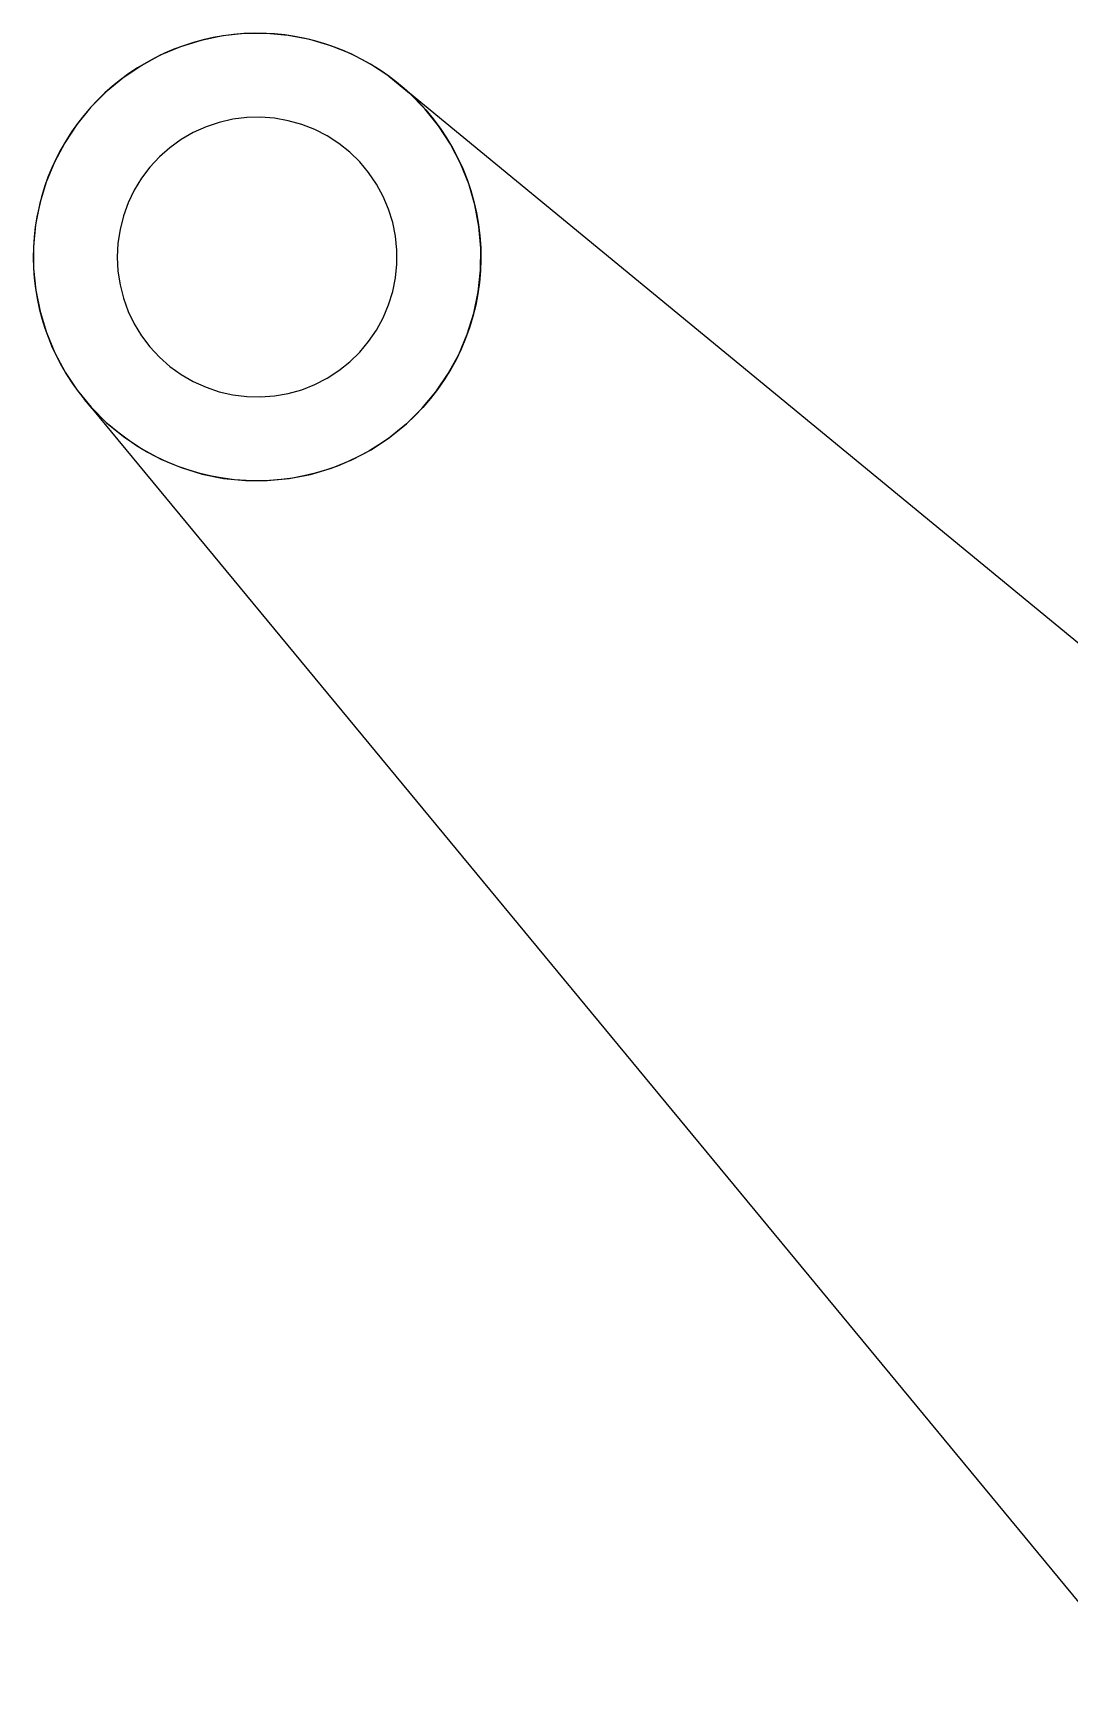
# Model space of a CAD drawing. Extents: x 0 to 2.18, y 0 to 1.81.
# Drawn here: x 0 to 0.534, y 0.948 to 1.806 of the extents above; entities that cross this region are included whole.
import ezdxf

# ---------------------------------------------------------------- set-up
doc = ezdxf.new("R2010")
doc.units = 0
doc.linetypes.add('HIDDEN', pattern=[9, 6, -3])
doc.layers.add('FRONT', color=7, linetype='CONTINUOUS')
doc.layers.add('FRONT_HID', color=7, linetype='HIDDEN')

msp = doc.modelspace()

# ---------------------------------------------------------------- linework, layer by layer
at = {"layer": 'FRONT'}
for p, q in [((0.086614, 1.802089), (0.075838, 1.798745)), ((0.097665, 1.804365), (0.086614, 1.802089)), ((0.108885, 1.80555), (0.097665, 1.804365)), ((0.120168, 1.805634), (0.108885, 1.80555)), ((0.131404, 1.804616), (0.120168, 1.805634)), ((0.142488, 1.802505), (0.131404, 1.804616)), ((0.153312, 1.799322), (0.142488, 1.802505)), ((0.065441, 1.794364), (0.055521, 1.788989)), ((0.075838, 1.798745), (0.065441, 1.794364)), ((0.163774, 1.795096), (0.153312, 1.799322)), ((0.173773, 1.78987), (0.163774, 1.795096)), ((0.055521, 1.788989), (0.046173, 1.782671)), ((0.183213, 1.783691), (0.173773, 1.78987)), ((0.046173, 1.782671), (0.037487, 1.77547)), ((0.183392, 1.783561), (0.183213, 1.783691)), ((0.193932, 1.77487), (0.183213, 1.783691)), ((0.18357, 1.783431), (0.183392, 1.783561)), ((0.183747, 1.783301), (0.18357, 1.783431)), ((0.183925, 1.78317), (0.183747, 1.783301)), ((0.184102, 1.783039), (0.183925, 1.78317)), ((0.184279, 1.782908), (0.184102, 1.783039)), ((0.184456, 1.782776), (0.184279, 1.782908)), ((0.184632, 1.782644), (0.184456, 1.782776)), ((0.184808, 1.782511), (0.184632, 1.782644)), ((0.184984, 1.782378), (0.184808, 1.782511)), ((0.18516, 1.782245), (0.184984, 1.782378)), ((0.185336, 1.782112), (0.18516, 1.782245)), ((0.185511, 1.781978), (0.185336, 1.782112)), ((0.185686, 1.781844), (0.185511, 1.781978)), ((0.18586, 1.781709), (0.185686, 1.781844)), ((0.186035, 1.781574), (0.18586, 1.781709)), ((0.186209, 1.781439), (0.186035, 1.781574)), ((0.186383, 1.781304), (0.186209, 1.781439)), ((0.186557, 1.781168), (0.186383, 1.781304)), ((0.18673, 1.781032), (0.186557, 1.781168)), ((0.186903, 1.780895), (0.18673, 1.781032)), ((0.187076, 1.780758), (0.186903, 1.780895)), ((0.187249, 1.780621), (0.187076, 1.780758)), ((0.187421, 1.780484), (0.187249, 1.780621)), ((0.187593, 1.780346), (0.187421, 1.780484)), ((0.187765, 1.780208), (0.187593, 1.780346)), ((0.187937, 1.780069), (0.187765, 1.780208)), ((0.188108, 1.77993), (0.187937, 1.780069)), ((0.188279, 1.779791), (0.188108, 1.77993)), ((0.18845, 1.779652), (0.188279, 1.779791)), ((0.18862, 1.779512), (0.18845, 1.779652)), ((0.18879, 1.779372), (0.18862, 1.779512)), ((0.18896, 1.779232), (0.18879, 1.779372)), ((0.18913, 1.779091), (0.18896, 1.779232)), ((0.1893, 1.77895), (0.18913, 1.779091)), ((0.189469, 1.778808), (0.1893, 1.77895)), ((0.189638, 1.778667), (0.189469, 1.778808)), ((0.189806, 1.778525), (0.189638, 1.778667)), ((0.189975, 1.778382), (0.189806, 1.778525)), ((0.190143, 1.77824), (0.189975, 1.778382)), ((0.19031, 1.778097), (0.190143, 1.77824)), ((0.190478, 1.777953), (0.19031, 1.778097)), ((0.190645, 1.77781), (0.190478, 1.777953)), ((0.190812, 1.777666), (0.190645, 1.77781)), ((0.190979, 1.777521), (0.190812, 1.777666)), ((0.191145, 1.777377), (0.190979, 1.777521)), ((0.191312, 1.777232), (0.191145, 1.777377)), ((0.191477, 1.777087), (0.191312, 1.777232)), ((0.191643, 1.776941), (0.191477, 1.777087)), ((0.191808, 1.776795), (0.191643, 1.776941)), ((0.191973, 1.776649), (0.191808, 1.776795)), ((0.192138, 1.776502), (0.191973, 1.776649)), ((0.192303, 1.776356), (0.192138, 1.776502)), ((0.192467, 1.776208), (0.192303, 1.776356)), ((0.037487, 1.77547), (0.029546, 1.767455)), ((0.192631, 1.776061), (0.192467, 1.776208)), ((0.192794, 1.775913), (0.192631, 1.776061)), ((0.192958, 1.775765), (0.192794, 1.775913)), ((0.193121, 1.775617), (0.192958, 1.775765)), ((0.193284, 1.775468), (0.193121, 1.775617)), ((0.193446, 1.775319), (0.193284, 1.775468)), ((0.193608, 1.77517), (0.193446, 1.775319)), ((0.19377, 1.77502), (0.193608, 1.77517)), ((0.193932, 1.77487), (0.19377, 1.77502)), ((0.878312, 1.211647), (0.193932, 1.77487)), ((0.201811, 1.766795), (0.193932, 1.77487)), ((0.029546, 1.767455), (0.022426, 1.758703)), ((0.095852, 1.759769), (0.089038, 1.757479)), ((0.102862, 1.761369), (0.095852, 1.759769)), ((0.109995, 1.762262), (0.102862, 1.761369)), ((0.117182, 1.762442), (0.109995, 1.762262)), ((0.124351, 1.761904), (0.117182, 1.762442)), ((0.131431, 1.760656), (0.124351, 1.761904)), ((0.138352, 1.758709), (0.131431, 1.760656)), ((0.208864, 1.757988), (0.201811, 1.766795)), ((0.022426, 1.758703), (0.016194, 1.749297)), ((0.076258, 1.750928), (0.070421, 1.746731)), ((0.082484, 1.754522), (0.076258, 1.750928)), ((0.089038, 1.757479), (0.082484, 1.754522)), ((0.145044, 1.756082), (0.138352, 1.758709)), ((0.151442, 1.752803), (0.145044, 1.756082)), ((0.157481, 1.748902), (0.151442, 1.752803)), ((0.215023, 1.748535), (0.208864, 1.757988)), ((0.016194, 1.749297), (0.010911, 1.739328)), ((0.065031, 1.741974), (0.060141, 1.736704)), ((0.070421, 1.746731), (0.065031, 1.741974)), ((0.163102, 1.74442), (0.157481, 1.748902)), ((0.168249, 1.7394), (0.163102, 1.74442)), ((0.22023, 1.738525), (0.215023, 1.748535)), ((0.010911, 1.739328), (0.006627, 1.72889)), ((0.060141, 1.736704), (0.0558, 1.730973)), ((0.17287, 1.733892), (0.168249, 1.7394)), ((0.17692, 1.727952), (0.17287, 1.733892)), ((0.224434, 1.728055), (0.22023, 1.738525)), ((0.006627, 1.72889), (0.003383, 1.718084)), ((0.052051, 1.724838), (0.048932, 1.718361)), ((0.0558, 1.730973), (0.052051, 1.724838)), ((0.180358, 1.721638), (0.17692, 1.727952)), ((0.227595, 1.717224), (0.224434, 1.728055)), ((0.003383, 1.718084), (0.001209, 1.707013)), ((0.048932, 1.718361), (0.046473, 1.711605)), ((0.183151, 1.715014), (0.180358, 1.721638)), ((0.229684, 1.706137), (0.227595, 1.717224)), ((0.046473, 1.711605), (0.044699, 1.704638)), ((0.18527, 1.708144), (0.183151, 1.715014)), ((0.186694, 1.701097), (0.18527, 1.708144)), ((0.001209, 1.707013), (0.000128, 1.695782)), ((0.044699, 1.704638), (0.043627, 1.697529)), ((0.18741, 1.693943), (0.186694, 1.701097)), ((0.230679, 1.694898), (0.229684, 1.706137)), ((0.000128, 1.695782), (0.000148, 1.684499)), ((0.043627, 1.697529), (0.043269, 1.690349)), ((0.18741, 1.686754), (0.18741, 1.693943)), ((0.230572, 1.683616), (0.230679, 1.694898)), ((0.000148, 1.684499), (0.00127, 1.673273)), ((0.043269, 1.690349), (0.043627, 1.683168)), ((0.043627, 1.683168), (0.044699, 1.676059)), ((0.186694, 1.679601), (0.18741, 1.686754)), ((0.229364, 1.672398), (0.230572, 1.683616)), ((0.00127, 1.673273), (0.003483, 1.662209)), ((0.044699, 1.676059), (0.046473, 1.669092)), ((0.18527, 1.672554), (0.186694, 1.679601)), ((0.046473, 1.669092), (0.048932, 1.662337)), ((0.180358, 1.659059), (0.183151, 1.665684)), ((0.183151, 1.665684), (0.18527, 1.672554)), ((0.227066, 1.661352), (0.229364, 1.672398)), ((0.003483, 1.662209), (0.006767, 1.651415)), ((0.048932, 1.662337), (0.052051, 1.655859)), ((0.17692, 1.652745), (0.180358, 1.659059)), ((0.2237, 1.650583), (0.227066, 1.661352)), ((0.006767, 1.651415), (0.011089, 1.640993)), ((0.052051, 1.655859), (0.0558, 1.649725)), ((0.0558, 1.649725), (0.060141, 1.643994)), ((0.17287, 1.646805), (0.17692, 1.652745)), ((0.219298, 1.640194), (0.2237, 1.650583)), ((0.011089, 1.640993), (0.016408, 1.631042)), ((0.060141, 1.643994), (0.065031, 1.638724)), ((0.163102, 1.636278), (0.168249, 1.641298)), ((0.168249, 1.641298), (0.17287, 1.646805)), ((0.213903, 1.630285), (0.219298, 1.640194)), ((0.016408, 1.631042), (0.022673, 1.621659)), ((0.065031, 1.638724), (0.070421, 1.633967)), ((0.070421, 1.633967), (0.076258, 1.62977)), ((0.151442, 1.627895), (0.157481, 1.631796)), ((0.157481, 1.631796), (0.163102, 1.636278)), ((0.076258, 1.62977), (0.082484, 1.626175)), ((0.082484, 1.626175), (0.089038, 1.623218)), ((0.089038, 1.623218), (0.095852, 1.620929)), ((0.131431, 1.620041), (0.138352, 1.621989)), ((0.138352, 1.621989), (0.145044, 1.624615)), ((0.145044, 1.624615), (0.151442, 1.627895)), ((0.207566, 1.62095), (0.213903, 1.630285)), ((0.022673, 1.621659), (0.029825, 1.612933)), ((0.026439, 1.616848), (0.579448, 0.947636)), ((0.095852, 1.620929), (0.102862, 1.619329)), ((0.102862, 1.619329), (0.109995, 1.618435)), ((0.109995, 1.618435), (0.117182, 1.618256)), ((0.117182, 1.618256), (0.124351, 1.618793)), ((0.124351, 1.618793), (0.131431, 1.620041)), ((0.200347, 1.612279), (0.207566, 1.62095)), ((0.029825, 1.612933), (0.037795, 1.604947)), ((0.037795, 1.604947), (0.046507, 1.597777)), ((0.192316, 1.604354), (0.200347, 1.612279)), ((0.046507, 1.597777), (0.055877, 1.591493)), ((0.174131, 1.591039), (0.18355, 1.597252)), ((0.18355, 1.597252), (0.192316, 1.604354)), ((0.055877, 1.591493), (0.065817, 1.586153)), ((0.164151, 1.585776), (0.174131, 1.591039)), ((0.065817, 1.586153), (0.07623, 1.581811)), ((0.07623, 1.581811), (0.087018, 1.578505)), ((0.142892, 1.578291), (0.153705, 1.581513)), ((0.153705, 1.581513), (0.164151, 1.585776)), ((0.087018, 1.578505), (0.098077, 1.57627)), ((0.098077, 1.57627), (0.109301, 1.575125)), ((0.109301, 1.575125), (0.120584, 1.575081)), ((0.120584, 1.575081), (0.131817, 1.57614)), ((0.131817, 1.57614), (0.142892, 1.578291))]:
    msp.add_line(p, q, dxfattribs=at)
at = {"layer": 'FRONT_HID', "linetype": 'HIDDEN'}
for p, q in [((0.086614, 1.802089), (0.075838, 1.798745)), ((0.087607, 1.80234), (0.082501, 1.800948)), ((0.097665, 1.804365), (0.086614, 1.802089)), ((0.092771, 1.803496), (0.087607, 1.80234)), ((0.097983, 1.804414), (0.092771, 1.803496)), ((0.108885, 1.80555), (0.097665, 1.804365)), ((0.103232, 1.805092), (0.097983, 1.804414)), ((0.108506, 1.805528), (0.103232, 1.805092)), ((0.113795, 1.805722), (0.108506, 1.805528)), ((0.120168, 1.805634), (0.108885, 1.80555)), ((0.119087, 1.805674), (0.113795, 1.805722)), ((0.124371, 1.805383), (0.119087, 1.805674)), ((0.131404, 1.804616), (0.120168, 1.805634)), ((0.129636, 1.80485), (0.124371, 1.805383)), ((0.134871, 1.804076), (0.129636, 1.80485)), ((0.142488, 1.802505), (0.131404, 1.804616)), ((0.140066, 1.803063), (0.134871, 1.804076)), ((0.145208, 1.801812), (0.140066, 1.803063)), ((0.153312, 1.799322), (0.142488, 1.802505)), ((0.065441, 1.794364), (0.055521, 1.788989)), ((0.06764, 1.795392), (0.062873, 1.793092)), ((0.075838, 1.798745), (0.065441, 1.794364)), ((0.072507, 1.797471), (0.06764, 1.795392)), ((0.077464, 1.799324), (0.072507, 1.797471)), ((0.082501, 1.800948), (0.077464, 1.799324)), ((0.150288, 1.800328), (0.145208, 1.801812)), ((0.155294, 1.798611), (0.150288, 1.800328)), ((0.163774, 1.795096), (0.153312, 1.799322)), ((0.160216, 1.796668), (0.155294, 1.798611)), ((0.165044, 1.7945), (0.160216, 1.796668)), ((0.173773, 1.78987), (0.163774, 1.795096)), ((0.169768, 1.792113), (0.165044, 1.7945)), ((0.049276, 1.784918), (0.045009, 1.781787)), ((0.055521, 1.788989), (0.046173, 1.782671)), ((0.053682, 1.78785), (0.049276, 1.784918)), ((0.058218, 1.790576), (0.053682, 1.78785)), ((0.062873, 1.793092), (0.058218, 1.790576)), ((0.174377, 1.789513), (0.169768, 1.792113)), ((0.183213, 1.783691), (0.173773, 1.78987)), ((0.178862, 1.786703), (0.174377, 1.789513)), ((0.183213, 1.783691), (0.178862, 1.786703)), ((0.04089, 1.778464), (0.036928, 1.774955)), ((0.046173, 1.782671), (0.037487, 1.77547)), ((0.045009, 1.781787), (0.04089, 1.778464)), ((0.183392, 1.783561), (0.183213, 1.783691)), ((0.183213, 1.783691), (0.193932, 1.77487)), ((0.193932, 1.77487), (0.183213, 1.783691)), ((0.183213, 1.783691), (0.193932, 1.77487)), ((0.183392, 1.783561), (0.183213, 1.783691)), ((0.18357, 1.783431), (0.183392, 1.783561)), ((0.18357, 1.783431), (0.183392, 1.783561)), ((0.183747, 1.783301), (0.18357, 1.783431)), ((0.183747, 1.783301), (0.18357, 1.783431)), ((0.183925, 1.78317), (0.183747, 1.783301)), ((0.183925, 1.78317), (0.183747, 1.783301)), ((0.184102, 1.783039), (0.183925, 1.78317)), ((0.184102, 1.783039), (0.183925, 1.78317)), ((0.184279, 1.782908), (0.184102, 1.783039)), ((0.184279, 1.782908), (0.184102, 1.783039)), ((0.184456, 1.782776), (0.184279, 1.782908)), ((0.184456, 1.782776), (0.184279, 1.782908)), ((0.184632, 1.782644), (0.184456, 1.782776)), ((0.184632, 1.782644), (0.184456, 1.782776)), ((0.184808, 1.782511), (0.184632, 1.782644)), ((0.184808, 1.782511), (0.184632, 1.782644)), ((0.184984, 1.782378), (0.184808, 1.782511)), ((0.184984, 1.782378), (0.184808, 1.782511)), ((0.18516, 1.782245), (0.184984, 1.782378)), ((0.18516, 1.782245), (0.184984, 1.782378)), ((0.185336, 1.782112), (0.18516, 1.782245)), ((0.185336, 1.782112), (0.18516, 1.782245)), ((0.185511, 1.781978), (0.185336, 1.782112)), ((0.185511, 1.781978), (0.185336, 1.782112)), ((0.185686, 1.781844), (0.185511, 1.781978)), ((0.185686, 1.781844), (0.185511, 1.781978)), ((0.18586, 1.781709), (0.185686, 1.781844)), ((0.18586, 1.781709), (0.185686, 1.781844)), ((0.186035, 1.781574), (0.18586, 1.781709)), ((0.186035, 1.781574), (0.18586, 1.781709)), ((0.186209, 1.781439), (0.186035, 1.781574)), ((0.186209, 1.781439), (0.186035, 1.781574)), ((0.186383, 1.781304), (0.186209, 1.781439)), ((0.186383, 1.781304), (0.186209, 1.781439)), ((0.186557, 1.781168), (0.186383, 1.781304)), ((0.186557, 1.781168), (0.186383, 1.781304)), ((0.18673, 1.781032), (0.186557, 1.781168)), ((0.18673, 1.781032), (0.186557, 1.781168)), ((0.186903, 1.780895), (0.18673, 1.781032)), ((0.186903, 1.780895), (0.18673, 1.781032)), ((0.187076, 1.780758), (0.186903, 1.780895)), ((0.187076, 1.780758), (0.186903, 1.780895)), ((0.187249, 1.780621), (0.187076, 1.780758)), ((0.187249, 1.780621), (0.187076, 1.780758)), ((0.187421, 1.780484), (0.187249, 1.780621)), ((0.187421, 1.780484), (0.187249, 1.780621)), ((0.187593, 1.780346), (0.187421, 1.780484)), ((0.187593, 1.780346), (0.187421, 1.780484)), ((0.187765, 1.780208), (0.187593, 1.780346)), ((0.187765, 1.780208), (0.187593, 1.780346)), ((0.187937, 1.780069), (0.187765, 1.780208)), ((0.187937, 1.780069), (0.187765, 1.780208)), ((0.188108, 1.77993), (0.187937, 1.780069)), ((0.188108, 1.77993), (0.187937, 1.780069)), ((0.188279, 1.779791), (0.188108, 1.77993)), ((0.188279, 1.779791), (0.188108, 1.77993)), ((0.18845, 1.779652), (0.188279, 1.779791)), ((0.18845, 1.779652), (0.188279, 1.779791)), ((0.18862, 1.779512), (0.18845, 1.779652)), ((0.18862, 1.779512), (0.18845, 1.779652)), ((0.18879, 1.779372), (0.18862, 1.779512)), ((0.18879, 1.779372), (0.18862, 1.779512)), ((0.18896, 1.779232), (0.18879, 1.779372)), ((0.18896, 1.779232), (0.18879, 1.779372)), ((0.18913, 1.779091), (0.18896, 1.779232)), ((0.18913, 1.779091), (0.18896, 1.779232)), ((0.1893, 1.77895), (0.18913, 1.779091)), ((0.1893, 1.77895), (0.18913, 1.779091)), ((0.189469, 1.778808), (0.1893, 1.77895)), ((0.189469, 1.778808), (0.1893, 1.77895)), ((0.189638, 1.778667), (0.189469, 1.778808)), ((0.189638, 1.778667), (0.189469, 1.778808)), ((0.189806, 1.778525), (0.189638, 1.778667)), ((0.189806, 1.778525), (0.189638, 1.778667)), ((0.189975, 1.778382), (0.189806, 1.778525)), ((0.189975, 1.778382), (0.189806, 1.778525)), ((0.190143, 1.77824), (0.189975, 1.778382)), ((0.190143, 1.77824), (0.189975, 1.778382)), ((0.19031, 1.778097), (0.190143, 1.77824)), ((0.19031, 1.778097), (0.190143, 1.77824)), ((0.190478, 1.777953), (0.19031, 1.778097)), ((0.190478, 1.777953), (0.19031, 1.778097)), ((0.190645, 1.77781), (0.190478, 1.777953)), ((0.190645, 1.77781), (0.190478, 1.777953)), ((0.190812, 1.777666), (0.190645, 1.77781)), ((0.190812, 1.777666), (0.190645, 1.77781)), ((0.190979, 1.777521), (0.190812, 1.777666)), ((0.190979, 1.777521), (0.190812, 1.777666)), ((0.191145, 1.777377), (0.190979, 1.777521)), ((0.191145, 1.777377), (0.190979, 1.777521)), ((0.191312, 1.777232), (0.191145, 1.777377)), ((0.191312, 1.777232), (0.191145, 1.777377)), ((0.191477, 1.777087), (0.191312, 1.777232)), ((0.191477, 1.777087), (0.191312, 1.777232)), ((0.191643, 1.776941), (0.191477, 1.777087)), ((0.191643, 1.776941), (0.191477, 1.777087)), ((0.191808, 1.776795), (0.191643, 1.776941)), ((0.191808, 1.776795), (0.191643, 1.776941)), ((0.191973, 1.776649), (0.191808, 1.776795)), ((0.191973, 1.776649), (0.191808, 1.776795)), ((0.192138, 1.776502), (0.191973, 1.776649)), ((0.192138, 1.776502), (0.191973, 1.776649)), ((0.192303, 1.776356), (0.192138, 1.776502)), ((0.192303, 1.776356), (0.192138, 1.776502)), ((0.192467, 1.776208), (0.192303, 1.776356)), ((0.192467, 1.776208), (0.192303, 1.776356)), ((0.033131, 1.771269), (0.029507, 1.767412)), ((0.037487, 1.77547), (0.029546, 1.767455)), ((0.036928, 1.774955), (0.033131, 1.771269)), ((0.192631, 1.776061), (0.192467, 1.776208)), ((0.192631, 1.776061), (0.192467, 1.776208)), ((0.192794, 1.775913), (0.192631, 1.776061)), ((0.192794, 1.775913), (0.192631, 1.776061)), ((0.192958, 1.775765), (0.192794, 1.775913)), ((0.192958, 1.775765), (0.192794, 1.775913)), ((0.193121, 1.775617), (0.192958, 1.775765)), ((0.193121, 1.775617), (0.192958, 1.775765)), ((0.193284, 1.775468), (0.193121, 1.775617)), ((0.193284, 1.775468), (0.193121, 1.775617)), ((0.193446, 1.775319), (0.193284, 1.775468)), ((0.193446, 1.775319), (0.193284, 1.775468)), ((0.193608, 1.77517), (0.193446, 1.775319)), ((0.193608, 1.77517), (0.193446, 1.775319)), ((0.19377, 1.77502), (0.193608, 1.77517)), ((0.19377, 1.77502), (0.193608, 1.77517)), ((0.193932, 1.77487), (0.19377, 1.77502)), ((0.193932, 1.77487), (0.19377, 1.77502)), ((0.878312, 1.211647), (0.193932, 1.77487)), ((0.878312, 1.211647), (0.193932, 1.77487)), ((0.193932, 1.77487), (0.198215, 1.770677)), ((0.201811, 1.766795), (0.193932, 1.77487)), ((0.193932, 1.77487), (0.198215, 1.770677)), ((0.198215, 1.770677), (0.202275, 1.766268)), ((0.198215, 1.770677), (0.202275, 1.766268)), ((0.022809, 1.759221), (0.019748, 1.754903)), ((0.029546, 1.767455), (0.022426, 1.758703)), ((0.026064, 1.763393), (0.022809, 1.759221)), ((0.029507, 1.767412), (0.026064, 1.763393)), ((0.095852, 1.759769), (0.089038, 1.757479)), ((0.095852, 1.759769), (0.089038, 1.757479)), ((0.102862, 1.761369), (0.095852, 1.759769)), ((0.102862, 1.761369), (0.095852, 1.759769)), ((0.109995, 1.762262), (0.102862, 1.761369)), ((0.109995, 1.762262), (0.102862, 1.761369)), ((0.117182, 1.762442), (0.109995, 1.762262)), ((0.117182, 1.762442), (0.109995, 1.762262)), ((0.124351, 1.761904), (0.117182, 1.762442)), ((0.124351, 1.761904), (0.117182, 1.762442)), ((0.131431, 1.760656), (0.124351, 1.761904)), ((0.131431, 1.760656), (0.124351, 1.761904)), ((0.138352, 1.758709), (0.131431, 1.760656)), ((0.138352, 1.758709), (0.131431, 1.760656)), ((0.208864, 1.757988), (0.201811, 1.766795)), ((0.202275, 1.766268), (0.2061, 1.761653)), ((0.202275, 1.766268), (0.2061, 1.761653)), ((0.2061, 1.761653), (0.20968, 1.756846)), ((0.2061, 1.761653), (0.20968, 1.756846)), ((0.022426, 1.758703), (0.016194, 1.749297)), ((0.019748, 1.754903), (0.016888, 1.75045)), ((0.076258, 1.750928), (0.070421, 1.746731)), ((0.076258, 1.750928), (0.070421, 1.746731)), ((0.082484, 1.754522), (0.076258, 1.750928)), ((0.082484, 1.754522), (0.076258, 1.750928)), ((0.089038, 1.757479), (0.082484, 1.754522)), ((0.089038, 1.757479), (0.082484, 1.754522)), ((0.145044, 1.756082), (0.138352, 1.758709)), ((0.145044, 1.756082), (0.138352, 1.758709)), ((0.151442, 1.752803), (0.145044, 1.756082)), ((0.151442, 1.752803), (0.145044, 1.756082)), ((0.157481, 1.748902), (0.151442, 1.752803)), ((0.157481, 1.748902), (0.151442, 1.752803)), ((0.215023, 1.748535), (0.208864, 1.757988)), ((0.20968, 1.756846), (0.213006, 1.75186)), ((0.20968, 1.756846), (0.213006, 1.75186)), ((0.213006, 1.75186), (0.216069, 1.746707)), ((0.213006, 1.75186), (0.216069, 1.746707)), ((0.016194, 1.749297), (0.010911, 1.739328)), ((0.014236, 1.745871), (0.011797, 1.741174)), ((0.016888, 1.75045), (0.014236, 1.745871)), ((0.065031, 1.741974), (0.060141, 1.736704)), ((0.065031, 1.741974), (0.060141, 1.736704)), ((0.070421, 1.746731), (0.065031, 1.741974)), ((0.070421, 1.746731), (0.065031, 1.741974)), ((0.163102, 1.74442), (0.157481, 1.748902)), ((0.163102, 1.74442), (0.157481, 1.748902)), ((0.168249, 1.7394), (0.163102, 1.74442)), ((0.168249, 1.7394), (0.163102, 1.74442)), ((0.22023, 1.738525), (0.215023, 1.748535)), ((0.216069, 1.746707), (0.218859, 1.741403)), ((0.216069, 1.746707), (0.218859, 1.741403)), ((0.010911, 1.739328), (0.006627, 1.72889)), ((0.009575, 1.736371), (0.007576, 1.731471)), ((0.011797, 1.741174), (0.009575, 1.736371)), ((0.060141, 1.736704), (0.0558, 1.730973)), ((0.060141, 1.736704), (0.0558, 1.730973)), ((0.17287, 1.733892), (0.168249, 1.7394)), ((0.17287, 1.733892), (0.168249, 1.7394)), ((0.17692, 1.727952), (0.17287, 1.733892)), ((0.17692, 1.727952), (0.17287, 1.733892)), ((0.218859, 1.741403), (0.221371, 1.735961)), ((0.218859, 1.741403), (0.221371, 1.735961)), ((0.224434, 1.728055), (0.22023, 1.738525)), ((0.221371, 1.735961), (0.223596, 1.730395)), ((0.221371, 1.735961), (0.223596, 1.730395)), ((0.006627, 1.72889), (0.003383, 1.718084)), ((0.005804, 1.726484), (0.004262, 1.721421)), ((0.007576, 1.731471), (0.005804, 1.726484)), ((0.052051, 1.724838), (0.048932, 1.718361)), ((0.052051, 1.724838), (0.048932, 1.718361)), ((0.0558, 1.730973), (0.052051, 1.724838)), ((0.0558, 1.730973), (0.052051, 1.724838)), ((0.180358, 1.721638), (0.17692, 1.727952)), ((0.180358, 1.721638), (0.17692, 1.727952)), ((0.223596, 1.730395), (0.22553, 1.724722)), ((0.223596, 1.730395), (0.22553, 1.724722)), ((0.227595, 1.717224), (0.224434, 1.728055)), ((0.003383, 1.718084), (0.001209, 1.707013)), ((0.002954, 1.716293), (0.001883, 1.711111)), ((0.004262, 1.721421), (0.002954, 1.716293)), ((0.048932, 1.718361), (0.046473, 1.711605)), ((0.048932, 1.718361), (0.046473, 1.711605)), ((0.183151, 1.715014), (0.180358, 1.721638)), ((0.183151, 1.715014), (0.180358, 1.721638)), ((0.22553, 1.724722), (0.227166, 1.718956)), ((0.22553, 1.724722), (0.227166, 1.718956)), ((0.227166, 1.718956), (0.228501, 1.713112)), ((0.227166, 1.718956), (0.228501, 1.713112)), ((0.229684, 1.706137), (0.227595, 1.717224)), ((0.001883, 1.711111), (0.00105, 1.705884)), ((0.046473, 1.711605), (0.044699, 1.704638)), ((0.046473, 1.711605), (0.044699, 1.704638)), ((0.18527, 1.708144), (0.183151, 1.715014)), ((0.18527, 1.708144), (0.183151, 1.715014)), ((0.186694, 1.701097), (0.18527, 1.708144)), ((0.186694, 1.701097), (0.18527, 1.708144)), ((0.228501, 1.713112), (0.229531, 1.707208)), ((0.228501, 1.713112), (0.229531, 1.707208)), ((0.000458, 1.700625), (0.000108, 1.695345)), ((0.001209, 1.707013), (0.000128, 1.695782)), ((0.00105, 1.705884), (0.000458, 1.700625)), ((0.044699, 1.704638), (0.043627, 1.697529)), ((0.044699, 1.704638), (0.043627, 1.697529)), ((0.18741, 1.693943), (0.186694, 1.701097)), ((0.18741, 1.693943), (0.186694, 1.701097)), ((0.229531, 1.707208), (0.230252, 1.701257)), ((0.229531, 1.707208), (0.230252, 1.701257)), ((0.230679, 1.694898), (0.229684, 1.706137)), ((0.230252, 1.701257), (0.230664, 1.695278)), ((0.230252, 1.701257), (0.230664, 1.695278)), ((0.000108, 1.695345), (0, 1.690054)), ((0.000128, 1.695782), (0.000148, 1.684499)), ((0.043627, 1.697529), (0.043269, 1.690349)), ((0.043627, 1.697529), (0.043269, 1.690349)), ((0.18741, 1.686754), (0.18741, 1.693943)), ((0.18741, 1.686754), (0.18741, 1.693943)), ((0.230572, 1.683616), (0.230679, 1.694898)), ((0.230664, 1.695278), (0.230764, 1.689285)), ((0.230664, 1.695278), (0.230764, 1.689285)), ((0, 1.690054), (0.000135, 1.684763)), ((0.000135, 1.684763), (0.000512, 1.679484)), ((0.000148, 1.684499), (0.00127, 1.673273)), ((0.043269, 1.690349), (0.043627, 1.683168)), ((0.043269, 1.690349), (0.043627, 1.683168)), ((0.043627, 1.683168), (0.044699, 1.676059)), ((0.043627, 1.683168), (0.044699, 1.676059)), ((0.186694, 1.679601), (0.18741, 1.686754)), ((0.186694, 1.679601), (0.18741, 1.686754)), ((0.229364, 1.672398), (0.230572, 1.683616)), ((0.230553, 1.683295), (0.230031, 1.677323)), ((0.230553, 1.683295), (0.230031, 1.677323)), ((0.230764, 1.689285), (0.230553, 1.683295)), ((0.230764, 1.689285), (0.230553, 1.683295)), ((0.000512, 1.679484), (0.001131, 1.674228)), ((0.001131, 1.674228), (0.001991, 1.669006)), ((0.00127, 1.673273), (0.003483, 1.662209)), ((0.044699, 1.676059), (0.046473, 1.669092)), ((0.044699, 1.676059), (0.046473, 1.669092)), ((0.18527, 1.672554), (0.186694, 1.679601)), ((0.18527, 1.672554), (0.186694, 1.679601)), ((0.230031, 1.677323), (0.2292, 1.671387)), ((0.230031, 1.677323), (0.2292, 1.671387)), ((0.001991, 1.669006), (0.003089, 1.663829)), ((0.046473, 1.669092), (0.048932, 1.662337)), ((0.046473, 1.669092), (0.048932, 1.662337)), ((0.180358, 1.659059), (0.183151, 1.665684)), ((0.180358, 1.659059), (0.183151, 1.665684)), ((0.183151, 1.665684), (0.18527, 1.672554)), ((0.183151, 1.665684), (0.18527, 1.672554)), ((0.228062, 1.665503), (0.22662, 1.659685)), ((0.228062, 1.665503), (0.22662, 1.659685)), ((0.227066, 1.661352), (0.229364, 1.672398)), ((0.2292, 1.671387), (0.228062, 1.665503)), ((0.2292, 1.671387), (0.228062, 1.665503)), ((0.003089, 1.663829), (0.004423, 1.658708)), ((0.003483, 1.662209), (0.006767, 1.651415)), ((0.004423, 1.658708), (0.00599, 1.653653)), ((0.048932, 1.662337), (0.052051, 1.655859)), ((0.048932, 1.662337), (0.052051, 1.655859)), ((0.17692, 1.652745), (0.180358, 1.659059)), ((0.17692, 1.652745), (0.180358, 1.659059)), ((0.2237, 1.650583), (0.227066, 1.661352)), ((0.22662, 1.659685), (0.224877, 1.65395)), ((0.22662, 1.659685), (0.224877, 1.65395)), ((0.00599, 1.653653), (0.007788, 1.648676)), ((0.006767, 1.651415), (0.011089, 1.640993)), ((0.007788, 1.648676), (0.009812, 1.643786)), ((0.052051, 1.655859), (0.0558, 1.649725)), ((0.052051, 1.655859), (0.0558, 1.649725)), ((0.0558, 1.649725), (0.060141, 1.643994)), ((0.0558, 1.649725), (0.060141, 1.643994)), ((0.17287, 1.646805), (0.17692, 1.652745)), ((0.17287, 1.646805), (0.17692, 1.652745)), ((0.219298, 1.640194), (0.2237, 1.650583)), ((0.222839, 1.648313), (0.220512, 1.64279)), ((0.222839, 1.648313), (0.220512, 1.64279)), ((0.224877, 1.65395), (0.222839, 1.648313)), ((0.224877, 1.65395), (0.222839, 1.648313)), ((0.009812, 1.643786), (0.012058, 1.638994)), ((0.011089, 1.640993), (0.016408, 1.631042)), ((0.012058, 1.638994), (0.014522, 1.63431)), ((0.060141, 1.643994), (0.065031, 1.638724)), ((0.060141, 1.643994), (0.065031, 1.638724)), ((0.163102, 1.636278), (0.168249, 1.641298)), ((0.163102, 1.636278), (0.168249, 1.641298)), ((0.168249, 1.641298), (0.17287, 1.646805)), ((0.168249, 1.641298), (0.17287, 1.646805)), ((0.213903, 1.630285), (0.219298, 1.640194)), ((0.220512, 1.64279), (0.2179, 1.637395)), ((0.220512, 1.64279), (0.2179, 1.637395)), ((0.014522, 1.63431), (0.017197, 1.629744)), ((0.016408, 1.631042), (0.022673, 1.621659)), ((0.065031, 1.638724), (0.070421, 1.633967)), ((0.065031, 1.638724), (0.070421, 1.633967)), ((0.070421, 1.633967), (0.076258, 1.62977)), ((0.070421, 1.633967), (0.076258, 1.62977)), ((0.151442, 1.627895), (0.157481, 1.631796)), ((0.151442, 1.627895), (0.157481, 1.631796)), ((0.157481, 1.631796), (0.163102, 1.636278)), ((0.157481, 1.631796), (0.163102, 1.636278)), ((0.215012, 1.632143), (0.211855, 1.627048)), ((0.215012, 1.632143), (0.211855, 1.627048)), ((0.2179, 1.637395), (0.215012, 1.632143)), ((0.2179, 1.637395), (0.215012, 1.632143)), ((0.017197, 1.629744), (0.020079, 1.625306)), ((0.020079, 1.625306), (0.023162, 1.621004)), ((0.076258, 1.62977), (0.082484, 1.626175)), ((0.076258, 1.62977), (0.082484, 1.626175)), ((0.082484, 1.626175), (0.089038, 1.623218)), ((0.082484, 1.626175), (0.089038, 1.623218)), ((0.089038, 1.623218), (0.095852, 1.620929)), ((0.089038, 1.623218), (0.095852, 1.620929)), ((0.131431, 1.620041), (0.138352, 1.621989)), ((0.131431, 1.620041), (0.138352, 1.621989)), ((0.138352, 1.621989), (0.145044, 1.624615)), ((0.138352, 1.621989), (0.145044, 1.624615)), ((0.145044, 1.624615), (0.151442, 1.627895)), ((0.145044, 1.624615), (0.151442, 1.627895)), ((0.208438, 1.622124), (0.204769, 1.617383)), ((0.208438, 1.622124), (0.204769, 1.617383)), ((0.207566, 1.62095), (0.213903, 1.630285)), ((0.211855, 1.627048), (0.208438, 1.622124)), ((0.211855, 1.627048), (0.208438, 1.622124)), ((0.022673, 1.621659), (0.029825, 1.612933)), ((0.023162, 1.621004), (0.026439, 1.616848)), ((0.030376, 1.612328), (0.026439, 1.616848)), ((0.026439, 1.616848), (0.579448, 0.947636)), ((0.030376, 1.612328), (0.026439, 1.616848)), ((0.026439, 1.616848), (0.579448, 0.947636)), ((0.095852, 1.620929), (0.102862, 1.619329)), ((0.095852, 1.620929), (0.102862, 1.619329)), ((0.102862, 1.619329), (0.109995, 1.618435)), ((0.102862, 1.619329), (0.109995, 1.618435)), ((0.109995, 1.618435), (0.117182, 1.618256)), ((0.109995, 1.618435), (0.117182, 1.618256)), ((0.117182, 1.618256), (0.124351, 1.618793)), ((0.117182, 1.618256), (0.124351, 1.618793)), ((0.124351, 1.618793), (0.131431, 1.620041)), ((0.124351, 1.618793), (0.131431, 1.620041)), ((0.200347, 1.612279), (0.207566, 1.62095)), ((0.204769, 1.617383), (0.20086, 1.61284)), ((0.204769, 1.617383), (0.20086, 1.61284)), ((0.029825, 1.612933), (0.037795, 1.604947)), ((0.034542, 1.608019), (0.030376, 1.612328)), ((0.034542, 1.608019), (0.030376, 1.612328)), ((0.038926, 1.603932), (0.034542, 1.608019)), ((0.038926, 1.603932), (0.034542, 1.608019)), ((0.037795, 1.604947), (0.046507, 1.597777)), ((0.192316, 1.604354), (0.200347, 1.612279)), ((0.196719, 1.608506), (0.19236, 1.604393)), ((0.196719, 1.608506), (0.19236, 1.604393)), ((0.20086, 1.61284), (0.196719, 1.608506)), ((0.20086, 1.61284), (0.196719, 1.608506)), ((0.043517, 1.600079), (0.038926, 1.603932)), ((0.043517, 1.600079), (0.038926, 1.603932)), ((0.048302, 1.596468), (0.043517, 1.600079)), ((0.048302, 1.596468), (0.043517, 1.600079)), ((0.046507, 1.597777), (0.055877, 1.591493)), ((0.053267, 1.593111), (0.048302, 1.596468)), ((0.053267, 1.593111), (0.048302, 1.596468)), ((0.174131, 1.591039), (0.18355, 1.597252)), ((0.183029, 1.596873), (0.178084, 1.593486)), ((0.183029, 1.596873), (0.178084, 1.593486)), ((0.187792, 1.600512), (0.183029, 1.596873)), ((0.187792, 1.600512), (0.183029, 1.596873)), ((0.18355, 1.597252), (0.192316, 1.604354)), ((0.19236, 1.604393), (0.187792, 1.600512)), ((0.19236, 1.604393), (0.187792, 1.600512)), ((0.058401, 1.590017), (0.053267, 1.593111)), ((0.058401, 1.590017), (0.053267, 1.593111)), ((0.055877, 1.591493), (0.065817, 1.586153)), ((0.063688, 1.587193), (0.058401, 1.590017)), ((0.063688, 1.587193), (0.058401, 1.590017)), ((0.167699, 1.587505), (0.162288, 1.584928)), ((0.167699, 1.587505), (0.162288, 1.584928)), ((0.164151, 1.585776), (0.174131, 1.591039)), ((0.172969, 1.590361), (0.167699, 1.587505)), ((0.172969, 1.590361), (0.167699, 1.587505)), ((0.178084, 1.593486), (0.172969, 1.590361)), ((0.178084, 1.593486), (0.172969, 1.590361)), ((0.069114, 1.584648), (0.063688, 1.587193)), ((0.069114, 1.584648), (0.063688, 1.587193)), ((0.065817, 1.586153), (0.07623, 1.581811)), ((0.074665, 1.582388), (0.069114, 1.584648)), ((0.074665, 1.582388), (0.069114, 1.584648)), ((0.080327, 1.580419), (0.074665, 1.582388)), ((0.080327, 1.580419), (0.074665, 1.582388)), ((0.07623, 1.581811), (0.087018, 1.578505)), ((0.086083, 1.578747), (0.080327, 1.580419)), ((0.086083, 1.578747), (0.080327, 1.580419)), ((0.145355, 1.578925), (0.139529, 1.577519)), ((0.145355, 1.578925), (0.139529, 1.577519)), ((0.142892, 1.578291), (0.153705, 1.581513)), ((0.151101, 1.580631), (0.145355, 1.578925)), ((0.151101, 1.580631), (0.145355, 1.578925)), ((0.156751, 1.582634), (0.151101, 1.580631)), ((0.156751, 1.582634), (0.151101, 1.580631)), ((0.153705, 1.581513), (0.164151, 1.585776)), ((0.162288, 1.584928), (0.156751, 1.582634)), ((0.162288, 1.584928), (0.156751, 1.582634)), ((0.091917, 1.577376), (0.086083, 1.578747)), ((0.091917, 1.577376), (0.086083, 1.578747)), ((0.087018, 1.578505), (0.098077, 1.57627)), ((0.097816, 1.576309), (0.091917, 1.577376)), ((0.097816, 1.576309), (0.091917, 1.577376)), ((0.103761, 1.575551), (0.097816, 1.576309)), ((0.103761, 1.575551), (0.097816, 1.576309)), ((0.098077, 1.57627), (0.109301, 1.575125)), ((0.109738, 1.575102), (0.103761, 1.575551)), ((0.109738, 1.575102), (0.103761, 1.575551)), ((0.109301, 1.575125), (0.120584, 1.575081)), ((0.115731, 1.574965), (0.109738, 1.575102)), ((0.115731, 1.574965), (0.109738, 1.575102)), ((0.121722, 1.575138), (0.115731, 1.574965)), ((0.121722, 1.575138), (0.115731, 1.574965)), ((0.120584, 1.575081), (0.131817, 1.57614)), ((0.127696, 1.575623), (0.121722, 1.575138)), ((0.127696, 1.575623), (0.121722, 1.575138)), ((0.133637, 1.576417), (0.127696, 1.575623)), ((0.133637, 1.576417), (0.127696, 1.575623)), ((0.131817, 1.57614), (0.142892, 1.578291)), ((0.139529, 1.577519), (0.133637, 1.576417)), ((0.139529, 1.577519), (0.133637, 1.576417))]:
    msp.add_line(p, q, dxfattribs=at)

doc.saveas('drawing.dxf')
